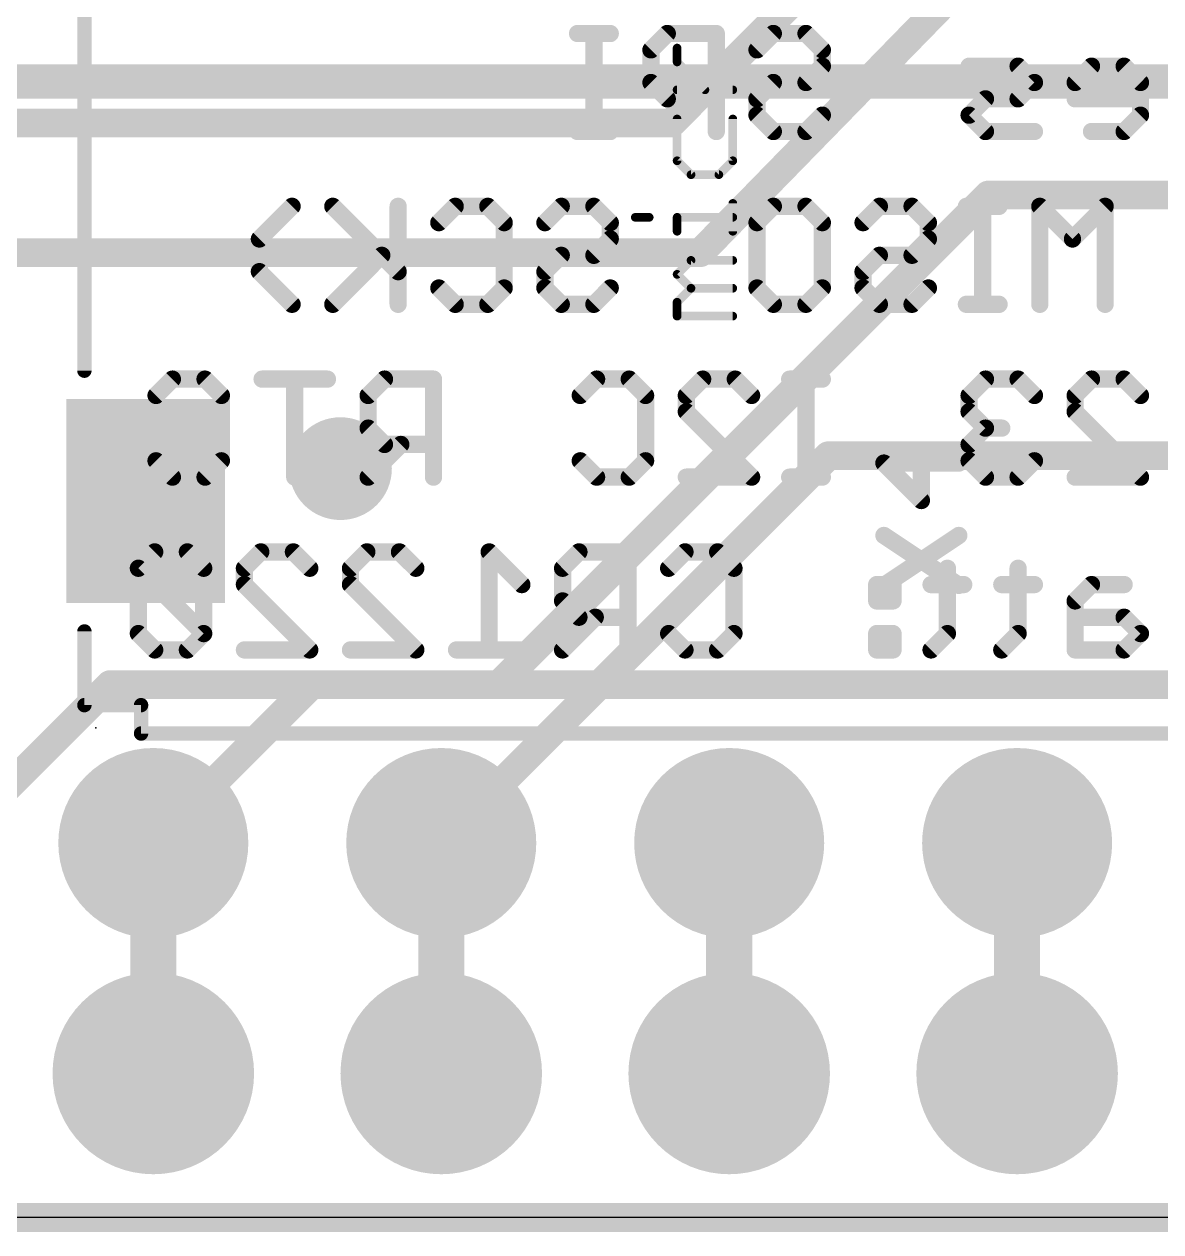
# Model space of a CAD drawing. Extents: x -0.1 to 50.9, y -0.1 to 23.
# Drawn here: x 33.15 to 43.18, y -0.13 to 10.52 of the extents above; entities that cross this region are included whole.
import ezdxf

# ---------------------------------------------------------------- set-up
doc = ezdxf.new("R2010")
doc.units = 0
for name, color, linetype in [('1', 12, 'CONTINUOUS'), ('16', 132, 'CONTINUOUS'), ('17', 110, 'CONTINUOUS'), ('18', 110, 'CONTINUOUS'), ('20', 53, 'CONTINUOUS'), ('21', 40, 'CONTINUOUS'), ('22', 6, 'CONTINUOUS'), ('23', 53, 'CONTINUOUS'), ('25', 253, 'CONTINUOUS'), ('27', 253, 'CONTINUOUS')]:
    doc.layers.add(name, color=color, linetype=linetype)

# ---------------------------------------------------------------- blocks, each defined once
blk = doc.blocks.new('ROUNDP')
at = {"const_width": 0.5}
blk.add_lwpolyline([(0, -0.25, 1), (0, 0.25, 1), (0, -0.25)], format="xyb", dxfattribs=at)
blk = doc.blocks.new('RECT')
blk.add_solid([(-0.5, -0.5), (0.5, -0.5), (-0.5, 0.5), (0.5, 0.5)])
blk = doc.blocks.new('ROUNDV')
at = {"const_width": 0.5}
blk.add_lwpolyline([(0, -0.25, 1), (0, 0.25, 1), (0, -0.25)], format="xyb", dxfattribs=at)

msp = doc.modelspace()

# ---------------------------------------------------------------- linework, layer by layer
at = {"layer": '1'}
for points, const_width in [([(32.615, 10.018), (44.822, 10.018)], 0.3048), ([(37.338, 4.699), (41.656, 9.017)], 0.254), ([(41.656, 9.017), (44.323, 9.017)], 0.254), ([(36.83, 3.302), (40.246, 6.718)], 0.254), ([(40.246, 6.718), (44.422, 6.718)], 0.254), ([(32.512, 3.302), (33.909, 4.699)], 0.254), ([(33.909, 4.699), (37.338, 4.699)], 0.254), ([(34.29, 3.302), (34.29, 1.27)], 0.4064), ([(36.83, 3.302), (36.83, 1.27)], 0.4064), ([(39.37, 3.302), (39.37, 1.27)], 0.4064), ([(41.91, 3.302), (41.91, 1.27)], 0.4064), ([(0, 0), (50.8, 0)], 0.254)]:
    msp.add_lwpolyline(points, dxfattribs=dict(at, const_width=const_width))
for points, const_width in [([(41.656, 9.0805, 1), (41.656, 8.9535)], 0.127), ([(41.7009, 8.9721, 1), (41.6111, 9.0619)], 0.127), ([(40.246, 6.7815, 1), (40.246, 6.6545)], 0.127), ([(40.2909, 6.6731, 1), (40.2011, 6.7629)], 0.127), ([(33.909, 4.7625, 1), (33.909, 4.6355)], 0.127), ([(33.9539, 4.6541, 1), (33.8641, 4.7439)], 0.127), ([(37.2931, 4.7439, 1), (37.3829, 4.6541)], 0.127), ([(37.338, 4.6355, 1), (37.338, 4.7625)], 0.127), ([(34.3916, 3.302, 1), (34.1884, 3.302)], 0.2032), ([(36.9316, 3.302, 1), (36.7284, 3.302)], 0.2032), ([(36.7851, 3.3469, 1), (36.8749, 3.2571)], 0.127), ([(39.4716, 3.302, 1), (39.2684, 3.302)], 0.2032), ([(42.0116, 3.302, 1), (41.8084, 3.302)], 0.2032), ([(34.1884, 1.27, 1), (34.3916, 1.27)], 0.2032), ([(36.7284, 1.27, 1), (36.9316, 1.27)], 0.2032), ([(39.2684, 1.27, 1), (39.4716, 1.27)], 0.2032), ([(41.8084, 1.27, 1), (42.0116, 1.27)], 0.2032)]:
    msp.add_lwpolyline(points, format="xyb", dxfattribs=dict(at, const_width=const_width))
at = {"layer": '16', "const_width": 0.254}
for points in [[(39.116, 8.509), (44.45, 13.97)], [(38.862, 9.652), (41.91, 12.7)], [(38.862, 9.652), (27.94, 9.652)], [(27.813, 8.509), (39.116, 8.509)], [(34.29, 3.302), (35.687, 4.699)], [(35.687, 4.699), (46.736, 4.699)], [(0, 0), (50.8, 0)]]:
    msp.add_lwpolyline(points, dxfattribs=at)
at = {"layer": '16', "const_width": 0.127}
for points in [[(38.8171, 9.6969, 1), (38.9069, 9.6071)], [(38.862, 9.5885, 1), (38.862, 9.7155)], [(39.116, 8.4455, 1), (39.116, 8.5725)], [(39.0706, 8.5534, 1), (39.1614, 8.4646)], [(35.687, 4.7625, 1), (35.687, 4.6355)], [(35.7319, 4.6541, 1), (35.6421, 4.7439)], [(34.2451, 3.3469, 1), (34.3349, 3.2571)]]:
    msp.add_lwpolyline(points, format="xyb", dxfattribs=at)
at = {"layer": '20'}
msp.add_line((48.26, 0), (2.54, 0), dxfattribs=at)
at = {"layer": '21', "const_width": 0.127}
for points in [[(33.682, 7.468), (33.682, 11.168)], [(33.682, 5.168), (33.682, 4.518)], [(33.682, 4.518), (34.182, 4.518)], [(34.182, 4.518), (34.182, 4.268)], [(34.182, 4.268), (46.132, 4.268)]]:
    msp.add_lwpolyline(points, dxfattribs=at)
at = {"layer": '21', "const_width": 0.0635}
for points in [[(33.6502, 7.468, 1), (33.7138, 7.468)], [(33.7138, 5.168, 1), (33.6502, 5.168)], [(33.682, 4.5497, 1), (33.682, 4.4863)], [(34.2138, 4.518, 1), (34.1502, 4.518)], [(34.182, 4.4863, 1), (34.182, 4.5497)], [(33.6502, 4.518, 1), (33.7138, 4.518)], [(34.1502, 4.268, 1), (34.2138, 4.268)], [(34.182, 4.2997, 1), (34.182, 4.2363)]]:
    msp.add_lwpolyline(points, format="xyb", dxfattribs=at)
at = {"layer": '22', "const_width": 0.1524}
for points in [[(38.3206, 10.4415), (38.0325, 10.4415)], [(38.1766, 9.5772), (38.1766, 10.4415)], [(38.824, 10.4415), (38.6799, 10.2975)], [(39.2561, 10.4415), (38.824, 10.4415)], [(39.2561, 9.5772), (39.2561, 10.4415)], [(39.6154, 10.2975), (39.7595, 10.4415)], [(39.7595, 10.4415), (40.0476, 10.4415)], [(40.0476, 10.4415), (40.1917, 10.2975)], [(38.6799, 10.2975), (38.6799, 10.0094)], [(40.1917, 10.2975), (40.1917, 10.1534)], [(40.1917, 10.1534), (40.0476, 10.0094)], [(41.9186, 10.1534), (41.4865, 10.1534)], [(42.0627, 10.0094), (41.9186, 10.1534)], [(42.566, 10.1534), (42.422, 10.0094)], [(42.8542, 10.1534), (42.566, 10.1534)], [(42.9982, 10.0094), (42.8542, 10.1534)], [(38.6799, 10.0094), (38.824, 9.8653)], [(39.7595, 10.0094), (39.6154, 9.8653)], [(40.0476, 10.0094), (39.7595, 10.0094)], [(41.9186, 9.8653), (42.0627, 10.0094)], [(42.422, 10.0094), (42.422, 9.8653)], [(42.9982, 9.7213), (42.9982, 10.0094)], [(38.824, 9.8653), (39.2561, 9.8653)], [(39.6154, 9.8653), (39.6154, 9.7213)], [(41.4865, 9.7213), (41.6305, 9.8653)], [(41.6305, 9.8653), (41.9186, 9.8653)], [(42.422, 9.8653), (42.9982, 9.8653)], [(39.6154, 9.7213), (39.7595, 9.5772)], [(40.0476, 9.5772), (40.1917, 9.7213)], [(41.6305, 9.5772), (41.4865, 9.7213)], [(42.8542, 9.5772), (42.9982, 9.7213)], [(38.3206, 9.5772), (38.0325, 9.5772)], [(39.7595, 9.5772), (40.0476, 9.5772)], [(42.0627, 9.5772), (41.6305, 9.5772)], [(42.566, 9.5772), (42.8542, 9.5772)], [(35.2259, 8.6294), (35.5141, 8.9175)], [(36.4496, 8.3413), (35.8734, 8.9175)], [(36.4496, 8.9175), (36.4496, 8.0532)], [(36.8089, 8.7735), (36.9529, 8.9175)], [(36.9529, 8.9175), (37.241, 8.9175)], [(37.241, 8.9175), (37.3851, 8.7735)], [(37.7444, 8.7735), (37.8884, 8.9175)], [(37.8884, 8.9175), (38.1766, 8.9175)], [(38.1766, 8.9175), (38.3206, 8.7735)], [(39.6154, 8.7735), (39.7595, 8.9175)], [(39.7595, 8.9175), (40.0476, 8.9175)], [(40.0476, 8.9175), (40.1917, 8.7735)], [(40.5509, 8.7735), (40.695, 8.9175)], [(40.695, 8.9175), (40.9831, 8.9175)], [(40.9831, 8.9175), (41.1272, 8.7735)], [(41.7508, 8.9175), (41.4627, 8.9175)], [(41.6068, 8.0532), (41.6068, 8.9175)], [(42.3983, 8.6294), (42.1101, 8.9175)], [(42.1101, 8.9175), (42.1101, 8.0532)], [(42.6864, 8.9175), (42.3983, 8.6294)], [(42.6864, 8.0532), (42.6864, 8.9175)], [(37.3851, 8.7735), (37.3851, 8.1973)], [(38.3206, 8.7735), (38.3206, 8.6294)], [(39.6154, 8.1973), (39.6154, 8.7735)], [(40.1917, 8.7735), (40.1917, 8.1973)], [(41.1272, 8.7735), (41.1272, 8.6294)], [(35.2259, 8.3413), (35.2259, 8.6294)], [(38.3206, 8.6294), (38.1766, 8.4854)], [(41.1272, 8.6294), (40.9831, 8.4854)], [(36.3055, 8.4854), (35.8734, 8.0532)], [(37.8884, 8.4854), (37.7444, 8.3413)], [(38.1766, 8.4854), (37.8884, 8.4854)], [(40.695, 8.4854), (40.5509, 8.3413)], [(40.9831, 8.4854), (40.695, 8.4854)], [(35.5141, 8.0532), (35.2259, 8.3413)], [(37.7444, 8.3413), (37.7444, 8.1973)], [(40.5509, 8.3413), (40.5509, 8.1973)], [(36.9529, 8.0532), (36.8089, 8.1973)], [(37.3851, 8.1973), (37.241, 8.0532)], [(37.7444, 8.1973), (37.8884, 8.0532)], [(38.1766, 8.0532), (38.3206, 8.1973)], [(39.7595, 8.0532), (39.6154, 8.1973)], [(40.1917, 8.1973), (40.0476, 8.0532)], [(40.5509, 8.1973), (40.695, 8.0532)], [(40.9831, 8.0532), (41.1272, 8.1973)], [(37.241, 8.0532), (36.9529, 8.0532)], [(37.8884, 8.0532), (38.1766, 8.0532)], [(40.0476, 8.0532), (39.7595, 8.0532)], [(40.695, 8.0532), (40.9831, 8.0532)], [(41.7508, 8.0532), (41.4627, 8.0532)], [(34.3142, 7.2495), (34.4582, 7.3935)], [(34.4582, 7.3935), (34.7463, 7.3935)], [(34.7463, 7.3935), (34.8904, 7.2495)], [(35.8259, 7.3935), (35.2497, 7.3935)], [(35.5378, 6.5292), (35.5378, 7.3935)], [(36.3292, 7.3935), (36.1852, 7.2495)], [(36.7614, 7.3935), (36.3292, 7.3935)], [(36.7614, 6.5292), (36.7614, 7.3935)], [(38.0562, 7.2495), (38.2003, 7.3935)], [(38.2003, 7.3935), (38.4884, 7.3935)], [(38.4884, 7.3935), (38.6325, 7.2495)], [(38.9917, 7.2495), (39.1358, 7.3935)], [(39.1358, 7.3935), (39.4239, 7.3935)], [(39.4239, 7.3935), (39.568, 7.2495)], [(40.1917, 7.3935), (39.9035, 7.3935)], [(40.0476, 6.5292), (40.0476, 7.3935)], [(41.6305, 7.3935), (41.4865, 7.2495)], [(41.9186, 7.3935), (41.6305, 7.3935)], [(42.0627, 7.2495), (41.9186, 7.3935)], [(42.422, 7.2495), (42.566, 7.3935)], [(42.566, 7.3935), (42.8542, 7.3935)], [(42.8542, 7.3935), (42.9982, 7.2495)], [(34.8904, 7.2495), (34.8904, 6.6733)], [(36.1852, 7.2495), (36.1852, 6.9614)], [(38.6325, 7.2495), (38.6325, 6.6733)], [(38.9917, 7.1054), (38.9917, 7.2495)], [(41.4865, 7.2495), (41.4865, 7.1054)], [(42.422, 7.1054), (42.422, 7.2495)], [(39.568, 6.5292), (38.9917, 7.1054)], [(41.4865, 7.1054), (41.6305, 6.9614)], [(42.9982, 6.5292), (42.422, 7.1054)], [(36.1852, 6.9614), (36.3292, 6.8173)], [(41.6305, 6.9614), (41.4865, 6.8173)], [(41.6305, 6.9614), (41.7746, 6.9614)], [(36.4733, 6.8173), (36.1852, 6.5292)], [(36.3292, 6.8173), (36.7614, 6.8173)], [(41.4865, 6.8173), (41.4865, 6.6733)], [(34.4582, 6.5292), (34.3142, 6.6733)], [(34.8904, 6.6733), (34.7463, 6.5292)], [(38.2003, 6.5292), (38.0562, 6.6733)], [(38.6325, 6.6733), (38.4884, 6.5292)], [(41.4865, 6.6733), (41.6305, 6.5292)], [(41.9186, 6.5292), (42.0627, 6.6733)], [(34.7463, 6.5292), (34.4582, 6.5292)], [(38.4884, 6.5292), (38.2003, 6.5292)], [(38.9917, 6.5292), (39.568, 6.5292)], [(40.1917, 6.5292), (39.9035, 6.5292)], [(41.6305, 6.5292), (41.9186, 6.5292)], [(42.422, 6.5292), (42.9982, 6.5292)], [(34.3023, 5.8695), (34.1582, 5.7255)], [(34.5904, 5.8695), (34.3023, 5.8695)], [(34.7345, 5.7255), (34.5904, 5.8695)], [(35.0938, 5.7255), (35.2378, 5.8695)], [(35.2378, 5.8695), (35.5259, 5.8695)], [(35.5259, 5.8695), (35.67, 5.7255)], [(36.0293, 5.7255), (36.1733, 5.8695)], [(36.1733, 5.8695), (36.4614, 5.8695)], [(36.4614, 5.8695), (36.6055, 5.7255)], [(37.541, 5.5814), (37.2529, 5.8695)], [(37.2529, 5.8695), (37.2529, 5.0052)], [(38.0444, 5.8695), (37.9003, 5.7255)], [(38.4765, 5.8695), (38.0444, 5.8695)], [(38.4765, 5.0052), (38.4765, 5.8695)], [(38.8358, 5.7255), (38.9799, 5.8695)], [(38.9799, 5.8695), (39.268, 5.8695)], [(39.268, 5.8695), (39.4121, 5.7255)], [(34.1582, 5.7255), (34.1582, 5.1493)], [(34.7345, 5.1493), (34.1582, 5.7255)], [(34.7345, 5.1493), (34.7345, 5.7255)], [(35.0938, 5.5814), (35.0938, 5.7255)], [(36.0293, 5.5814), (36.0293, 5.7255)], [(37.9003, 5.7255), (37.9003, 5.4374)], [(39.4121, 5.7255), (39.4121, 5.1493)], [(41.295, 5.7255), (41.295, 5.1493)], [(41.9186, 5.7255), (41.9186, 5.1493)], [(35.67, 5.0052), (35.0938, 5.5814)], [(36.6055, 5.0052), (36.0293, 5.5814)], [(40.8153, 5.5814), (40.6713, 5.5814)], [(40.6713, 5.5814), (40.6713, 5.4374)], [(40.8153, 5.4374), (40.8153, 5.5814)], [(41.439, 5.5814), (41.1509, 5.5814)], [(42.0627, 5.5814), (41.7746, 5.5814)], [(42.566, 5.5814), (42.422, 5.4374)], [(42.8542, 5.5814), (42.566, 5.5814)], [(37.9003, 5.4374), (38.0444, 5.2933)], [(40.6713, 5.4374), (40.8153, 5.4374)], [(42.422, 5.4374), (42.422, 5.0052)], [(38.1884, 5.2933), (37.9003, 5.0052)], [(38.0444, 5.2933), (38.4765, 5.2933)], [(42.8542, 5.2933), (42.422, 5.2933)], [(42.9982, 5.1493), (42.8542, 5.2933)], [(34.1582, 5.1493), (34.3023, 5.0052)], [(34.5904, 5.0052), (34.7345, 5.1493)], [(38.9799, 5.0052), (38.8358, 5.1493)], [(39.4121, 5.1493), (39.268, 5.0052)], [(40.8153, 5.1493), (40.6713, 5.1493)], [(40.6713, 5.1493), (40.6713, 5.0052)], [(40.8153, 5.0052), (40.8153, 5.1493)], [(41.295, 5.1493), (41.1509, 5.0052)], [(41.9186, 5.1493), (41.7746, 5.0052)], [(42.8542, 5.0052), (42.9982, 5.1493)], [(34.3023, 5.0052), (34.5904, 5.0052)], [(35.0938, 5.0052), (35.67, 5.0052)], [(36.0293, 5.0052), (36.6055, 5.0052)], [(37.541, 5.0052), (36.9648, 5.0052)], [(39.268, 5.0052), (38.9799, 5.0052)], [(40.6713, 5.0052), (40.8153, 5.0052)], [(42.422, 5.0052), (42.8542, 5.0052)]]:
    msp.add_lwpolyline(points, dxfattribs=at)
at = {"layer": '22', "const_width": 0.0762}
for points in [[(38.0325, 10.4796, 1), (38.0325, 10.4034)], [(38.2147, 10.4415, 1), (38.1385, 10.4415)], [(38.3206, 10.4034, 1), (38.3206, 10.4796)], [(38.824, 10.4796, 1), (38.824, 10.4034)], [(38.8509, 10.4146, 1), (38.797, 10.4685)], [(39.2942, 10.4415, 1), (39.218, 10.4415)], [(39.2561, 10.4034, 1), (39.2561, 10.4796)], [(39.7595, 10.4796, 1), (39.7595, 10.4034)], [(39.7864, 10.4146, 1), (39.7325, 10.4685)], [(40.0745, 10.4685, 1), (40.0207, 10.4146)], [(40.0476, 10.4034, 1), (40.0476, 10.4796)], [(38.718, 10.2975, 1), (38.6418, 10.2975)], [(38.653, 10.3244, 1), (38.7068, 10.2705)], [(39.5885, 10.3244, 1), (39.6424, 10.2705)], [(40.2298, 10.2975, 1), (40.1536, 10.2975)], [(40.1647, 10.2705, 1), (40.2186, 10.3244)], [(40.2186, 10.1265, 1), (40.1647, 10.1804)], [(41.4865, 10.1915, 1), (41.4865, 10.1153)], [(41.9456, 10.1804, 1), (41.8917, 10.1265)], [(41.9186, 10.1153, 1), (41.9186, 10.1915)], [(42.566, 10.1915, 1), (42.566, 10.1153)], [(42.593, 10.1265, 1), (42.5391, 10.1804)], [(42.8811, 10.1804, 1), (42.8272, 10.1265)], [(42.8542, 10.1153, 1), (42.8542, 10.1915)], [(40.1536, 10.1534, 1), (40.2298, 10.1534)], [(38.7068, 10.0363, 1), (38.653, 9.9824)], [(38.6418, 10.0094, 1), (38.718, 10.0094)], [(39.7595, 10.0475, 1), (39.7595, 9.9713)], [(39.7864, 9.9824, 1), (39.7325, 10.0363)], [(40.0207, 10.0363, 1), (40.0745, 9.9824)], [(40.0476, 9.9713, 1), (40.0476, 10.0475)], [(42.0896, 9.9824, 1), (42.0357, 10.0363)], [(42.0357, 9.9824, 1), (42.0896, 10.0363)], [(42.395, 10.0363, 1), (42.4489, 9.9824)], [(42.4601, 10.0094, 1), (42.3839, 10.0094)], [(43.0363, 10.0094, 1), (42.9601, 10.0094)], [(42.9713, 9.9824, 1), (43.0251, 10.0363)], [(38.824, 9.9034, 1), (38.824, 9.8272)], [(38.797, 9.8384, 1), (38.8509, 9.8923)], [(39.2561, 9.8272, 1), (39.2561, 9.9034)], [(39.6535, 9.8653, 1), (39.5773, 9.8653)], [(39.5885, 9.8923, 1), (39.6424, 9.8384)], [(41.6305, 9.9034, 1), (41.6305, 9.8272)], [(41.6575, 9.8384, 1), (41.6036, 9.8923)], [(41.8917, 9.8923, 1), (41.9456, 9.8384)], [(41.9186, 9.8272, 1), (41.9186, 9.9034)], [(42.422, 9.9034, 1), (42.422, 9.8272)], [(42.9982, 9.8272, 1), (42.9982, 9.9034)], [(42.3839, 9.8653, 1), (42.4601, 9.8653)], [(39.6424, 9.7482, 1), (39.5885, 9.6943)], [(39.5773, 9.7213, 1), (39.6535, 9.7213)], [(40.2186, 9.6943, 1), (40.1647, 9.7482)], [(41.5134, 9.7482, 1), (41.4595, 9.6943)], [(41.4595, 9.7482, 1), (41.5134, 9.6943)], [(42.9601, 9.7213, 1), (43.0363, 9.7213)], [(43.0251, 9.6943, 1), (42.9713, 9.7482)], [(38.0325, 9.6153, 1), (38.0325, 9.5391)], [(38.1385, 9.5772, 1), (38.2147, 9.5772)], [(38.3206, 9.5391, 1), (38.3206, 9.6153)], [(39.218, 9.5772, 1), (39.2942, 9.5772)], [(39.7595, 9.6153, 1), (39.7595, 9.5391)], [(39.7325, 9.5503, 1), (39.7864, 9.6041)], [(40.0207, 9.6041, 1), (40.0745, 9.5503)], [(40.0476, 9.5391, 1), (40.0476, 9.6153)], [(41.6305, 9.6153, 1), (41.6305, 9.5391)], [(41.6036, 9.5503, 1), (41.6575, 9.6041)], [(42.0627, 9.5391, 1), (42.0627, 9.6153)], [(42.566, 9.6153, 1), (42.566, 9.5391)], [(42.8272, 9.6041, 1), (42.8811, 9.5503)], [(42.8542, 9.5391, 1), (42.8542, 9.6153)], [(35.541, 8.8906, 1), (35.4871, 8.9445)], [(35.9003, 8.9445, 1), (35.8464, 8.8906)], [(36.4877, 8.9175, 1), (36.4115, 8.9175)], [(36.9529, 8.9556, 1), (36.9529, 8.8794)], [(36.9799, 8.8906, 1), (36.926, 8.9445)], [(37.268, 8.9445, 1), (37.2141, 8.8906)], [(37.241, 8.8794, 1), (37.241, 8.9556)], [(37.8884, 8.9556, 1), (37.8884, 8.8794)], [(37.9154, 8.8906, 1), (37.8615, 8.9445)], [(38.2035, 8.9445, 1), (38.1496, 8.8906)], [(38.1766, 8.8794, 1), (38.1766, 8.9556)], [(39.7595, 8.9556, 1), (39.7595, 8.8794)], [(39.7864, 8.8906, 1), (39.7325, 8.9445)], [(40.0745, 8.9445, 1), (40.0207, 8.8906)], [(40.0476, 8.8794, 1), (40.0476, 8.9556)], [(40.695, 8.9556, 1), (40.695, 8.8794)], [(40.7219, 8.8906, 1), (40.6681, 8.9445)], [(41.0101, 8.9445, 1), (40.9562, 8.8906)], [(40.9831, 8.8794, 1), (40.9831, 8.9556)], [(41.4627, 8.9556, 1), (41.4627, 8.8794)], [(41.6449, 8.9175, 1), (41.5687, 8.9175)], [(41.7508, 8.8794, 1), (41.7508, 8.9556)], [(42.1371, 8.9445, 1), (42.0832, 8.8906)], [(42.1482, 8.9175, 1), (42.072, 8.9175)], [(42.7245, 8.9175, 1), (42.6483, 8.9175)], [(42.7133, 8.8906, 1), (42.6594, 8.9445)], [(37.4232, 8.7735, 1), (37.347, 8.7735)], [(38.3587, 8.7735, 1), (38.2825, 8.7735)], [(39.6535, 8.7735, 1), (39.5773, 8.7735)], [(40.2298, 8.7735, 1), (40.1536, 8.7735)], [(41.1653, 8.7735, 1), (41.0891, 8.7735)], [(36.7819, 8.8004, 1), (36.8358, 8.7465)], [(37.3582, 8.7465, 1), (37.412, 8.8004)], [(37.7174, 8.8004, 1), (37.7713, 8.7465)], [(38.2937, 8.7465, 1), (38.3476, 8.8004)], [(39.5885, 8.8004, 1), (39.6424, 8.7465)], [(40.1647, 8.7465, 1), (40.2186, 8.8004)], [(40.524, 8.8004, 1), (40.5779, 8.7465)], [(41.1002, 8.7465, 1), (41.1541, 8.8004)], [(35.264, 8.6294, 1), (35.1878, 8.6294)], [(35.199, 8.6564, 1), (35.2529, 8.6025)], [(38.2825, 8.6294, 1), (38.3587, 8.6294)], [(38.3476, 8.6025, 1), (38.2937, 8.6564)], [(41.0891, 8.6294, 1), (41.1653, 8.6294)], [(41.1541, 8.6025, 1), (41.1002, 8.6564)], [(42.3713, 8.6564, 1), (42.4252, 8.6025)], [(42.3713, 8.6025, 1), (42.4252, 8.6564)], [(36.3325, 8.4584, 1), (36.2786, 8.5123)], [(37.8884, 8.5235, 1), (37.8884, 8.4473)], [(37.9154, 8.4584, 1), (37.8615, 8.5123)], [(38.1496, 8.5123, 1), (38.2035, 8.4584)], [(38.1766, 8.4473, 1), (38.1766, 8.5235)], [(40.695, 8.5235, 1), (40.695, 8.4473)], [(40.7219, 8.4584, 1), (40.6681, 8.5123)], [(40.9562, 8.5123, 1), (41.0101, 8.4584)], [(40.9831, 8.4473, 1), (40.9831, 8.5235)], [(35.2529, 8.3683, 1), (35.199, 8.3144)], [(37.7825, 8.3413, 1), (37.7063, 8.3413)], [(40.589, 8.3413, 1), (40.5128, 8.3413)], [(35.1878, 8.3413, 1), (35.264, 8.3413)], [(36.4226, 8.3144, 1), (36.4765, 8.3683)], [(37.7174, 8.3683, 1), (37.7713, 8.3144)], [(40.524, 8.3683, 1), (40.5779, 8.3144)], [(36.8358, 8.2242, 1), (36.7819, 8.1703)], [(37.347, 8.1973, 1), (37.4232, 8.1973)], [(37.412, 8.1703, 1), (37.3582, 8.2242)], [(37.7713, 8.2242, 1), (37.7174, 8.1703)], [(37.7063, 8.1973, 1), (37.7825, 8.1973)], [(38.3476, 8.1703, 1), (38.2937, 8.2242)], [(39.6424, 8.2242, 1), (39.5885, 8.1703)], [(39.5773, 8.1973, 1), (39.6535, 8.1973)], [(40.1536, 8.1973, 1), (40.2298, 8.1973)], [(40.2186, 8.1703, 1), (40.1647, 8.2242)], [(40.5779, 8.2242, 1), (40.524, 8.1703)], [(40.5128, 8.1973, 1), (40.589, 8.1973)], [(41.1541, 8.1703, 1), (41.1002, 8.2242)], [(35.4871, 8.0263, 1), (35.541, 8.0801)], [(35.8464, 8.0801, 1), (35.9003, 8.0263)], [(36.9529, 8.0913, 1), (36.9529, 8.0151)], [(36.926, 8.0263, 1), (36.9799, 8.0801)], [(37.2141, 8.0801, 1), (37.268, 8.0263)], [(37.241, 8.0151, 1), (37.241, 8.0913)], [(37.8884, 8.0913, 1), (37.8884, 8.0151)], [(37.8615, 8.0263, 1), (37.9154, 8.0801)], [(38.1496, 8.0801, 1), (38.2035, 8.0263)], [(38.1766, 8.0151, 1), (38.1766, 8.0913)], [(39.7595, 8.0913, 1), (39.7595, 8.0151)], [(39.7325, 8.0263, 1), (39.7864, 8.0801)], [(40.0207, 8.0801, 1), (40.0745, 8.0263)], [(40.0476, 8.0151, 1), (40.0476, 8.0913)], [(40.695, 8.0913, 1), (40.695, 8.0151)], [(40.6681, 8.0263, 1), (40.7219, 8.0801)], [(40.9562, 8.0801, 1), (41.0101, 8.0263)], [(40.9831, 8.0151, 1), (40.9831, 8.0913)], [(41.4627, 8.0913, 1), (41.4627, 8.0151)], [(41.7508, 8.0151, 1), (41.7508, 8.0913)], [(36.4115, 8.0532, 1), (36.4877, 8.0532)], [(41.5687, 8.0532, 1), (41.6449, 8.0532)], [(42.072, 8.0532, 1), (42.1482, 8.0532)], [(42.6483, 8.0532, 1), (42.7245, 8.0532)], [(34.4582, 7.4316, 1), (34.4582, 7.3554)], [(34.4852, 7.3666, 1), (34.4313, 7.4205)], [(34.7733, 7.4205, 1), (34.7194, 7.3666)], [(34.7463, 7.3554, 1), (34.7463, 7.4316)], [(35.2497, 7.4316, 1), (35.2497, 7.3554)], [(35.5759, 7.3935, 1), (35.4997, 7.3935)], [(35.8259, 7.3554, 1), (35.8259, 7.4316)], [(36.3292, 7.4316, 1), (36.3292, 7.3554)], [(36.3562, 7.3666, 1), (36.3023, 7.4205)], [(36.7995, 7.3935, 1), (36.7233, 7.3935)], [(36.7614, 7.3554, 1), (36.7614, 7.4316)], [(38.2003, 7.4316, 1), (38.2003, 7.3554)], [(38.2272, 7.3666, 1), (38.1733, 7.4205)], [(38.5153, 7.4205, 1), (38.4615, 7.3666)], [(38.4884, 7.3554, 1), (38.4884, 7.4316)], [(39.1358, 7.4316, 1), (39.1358, 7.3554)], [(39.1627, 7.3666, 1), (39.1089, 7.4205)], [(39.4509, 7.4205, 1), (39.397, 7.3666)], [(39.4239, 7.3554, 1), (39.4239, 7.4316)], [(39.9035, 7.4316, 1), (39.9035, 7.3554)], [(40.0857, 7.3935, 1), (40.0095, 7.3935)], [(40.1917, 7.3554, 1), (40.1917, 7.4316)], [(41.6305, 7.4316, 1), (41.6305, 7.3554)], [(41.6575, 7.3666, 1), (41.6036, 7.4205)], [(41.9456, 7.4205, 1), (41.8917, 7.3666)], [(41.9186, 7.3554, 1), (41.9186, 7.4316)], [(42.566, 7.4316, 1), (42.566, 7.3554)], [(42.593, 7.3666, 1), (42.5391, 7.4205)], [(42.8811, 7.4205, 1), (42.8272, 7.3666)], [(42.8542, 7.3554, 1), (42.8542, 7.4316)], [(34.2872, 7.2764, 1), (34.3411, 7.2225)], [(34.9285, 7.2495, 1), (34.8523, 7.2495)], [(34.8634, 7.2225, 1), (34.9173, 7.2764)], [(36.1582, 7.2764, 1), (36.2121, 7.2225)], [(36.2233, 7.2495, 1), (36.1471, 7.2495)], [(38.0293, 7.2764, 1), (38.0832, 7.2225)], [(38.6706, 7.2495, 1), (38.5944, 7.2495)], [(38.6055, 7.2225, 1), (38.6594, 7.2764)], [(39.0298, 7.2495, 1), (38.9536, 7.2495)], [(38.9648, 7.2764, 1), (39.0187, 7.2225)], [(39.541, 7.2225, 1), (39.5949, 7.2764)], [(41.4595, 7.2764, 1), (41.5134, 7.2225)], [(41.5246, 7.2495, 1), (41.4484, 7.2495)], [(42.0357, 7.2225, 1), (42.0896, 7.2764)], [(42.395, 7.2764, 1), (42.4489, 7.2225)], [(42.4601, 7.2495, 1), (42.3839, 7.2495)], [(42.9713, 7.2225, 1), (43.0251, 7.2764)], [(39.0187, 7.1324, 1), (38.9648, 7.0785)], [(38.9536, 7.1054, 1), (39.0298, 7.1054)], [(41.5134, 7.1324, 1), (41.4595, 7.0785)], [(41.4484, 7.1054, 1), (41.5246, 7.1054)], [(42.4489, 7.1324, 1), (42.395, 7.0785)], [(42.3839, 7.1054, 1), (42.4601, 7.1054)], [(36.2121, 6.9883, 1), (36.1582, 6.9344)], [(41.6305, 6.9995, 1), (41.6305, 6.9233)], [(41.6575, 6.9344, 1), (41.6036, 6.9883)], [(41.7746, 6.9233, 1), (41.7746, 6.9995)], [(36.1471, 6.9614, 1), (36.2233, 6.9614)], [(41.6036, 6.9344, 1), (41.6575, 6.9883)], [(36.3292, 6.8554, 1), (36.3292, 6.7792)], [(36.3023, 6.7904, 1), (36.3562, 6.8443)], [(36.5002, 6.7904, 1), (36.4464, 6.8443)], [(36.7614, 6.7792, 1), (36.7614, 6.8554)], [(41.4595, 6.8443, 1), (41.5134, 6.7904)], [(41.5246, 6.8173, 1), (41.4484, 6.8173)], [(34.3411, 6.7002, 1), (34.2872, 6.6463)], [(34.8523, 6.6733, 1), (34.9285, 6.6733)], [(34.9173, 6.6463, 1), (34.8634, 6.7002)], [(38.0832, 6.7002, 1), (38.0293, 6.6463)], [(38.5944, 6.6733, 1), (38.6706, 6.6733)], [(38.6594, 6.6463, 1), (38.6055, 6.7002)], [(41.5134, 6.7002, 1), (41.4595, 6.6463)], [(41.4484, 6.6733, 1), (41.5246, 6.6733)], [(42.0896, 6.6463, 1), (42.0357, 6.7002)], [(34.4582, 6.5673, 1), (34.4582, 6.4911)], [(34.7463, 6.4911, 1), (34.7463, 6.5673)], [(38.2003, 6.5673, 1), (38.2003, 6.4911)], [(38.4884, 6.4911, 1), (38.4884, 6.5673)], [(38.9917, 6.5673, 1), (38.9917, 6.4911)], [(39.568, 6.4911, 1), (39.568, 6.5673)], [(39.9035, 6.5673, 1), (39.9035, 6.4911)], [(40.1917, 6.4911, 1), (40.1917, 6.5673)], [(41.6305, 6.5673, 1), (41.6305, 6.4911)], [(41.9186, 6.4911, 1), (41.9186, 6.5673)], [(42.422, 6.5673, 1), (42.422, 6.4911)], [(42.9982, 6.4911, 1), (42.9982, 6.5673)], [(34.4313, 6.5023, 1), (34.4852, 6.5561)], [(34.7194, 6.5561, 1), (34.7733, 6.5023)], [(35.4997, 6.5292, 1), (35.5759, 6.5292)], [(36.1582, 6.5561, 1), (36.2121, 6.5023)], [(36.7233, 6.5292, 1), (36.7995, 6.5292)], [(38.1733, 6.5023, 1), (38.2272, 6.5561)], [(38.4615, 6.5561, 1), (38.5153, 6.5023)], [(39.541, 6.5023, 1), (39.5949, 6.5561)], [(40.0095, 6.5292, 1), (40.0857, 6.5292)], [(41.6036, 6.5023, 1), (41.6575, 6.5561)], [(41.8917, 6.5561, 1), (41.9456, 6.5023)], [(42.9713, 6.5023, 1), (43.0251, 6.5561)], [(34.3023, 5.9076, 1), (34.3023, 5.8314)], [(34.3292, 5.8426, 1), (34.2753, 5.8965)], [(34.6173, 5.8965, 1), (34.5635, 5.8426)], [(34.5904, 5.8314, 1), (34.5904, 5.9076)], [(35.2378, 5.9076, 1), (35.2378, 5.8314)], [(35.2648, 5.8426, 1), (35.2109, 5.8965)], [(35.5529, 5.8965, 1), (35.499, 5.8426)], [(35.5259, 5.8314, 1), (35.5259, 5.9076)], [(36.1733, 5.9076, 1), (36.1733, 5.8314)], [(36.2003, 5.8426, 1), (36.1464, 5.8965)], [(36.4884, 5.8965, 1), (36.4345, 5.8426)], [(36.4614, 5.8314, 1), (36.4614, 5.9076)], [(37.2798, 5.8965, 1), (37.226, 5.8426)], [(37.291, 5.8695, 1), (37.2148, 5.8695)], [(38.0444, 5.9076, 1), (38.0444, 5.8314)], [(38.0713, 5.8426, 1), (38.0174, 5.8965)], [(38.5146, 5.8695, 1), (38.4384, 5.8695)], [(38.4765, 5.8314, 1), (38.4765, 5.9076)], [(38.9799, 5.9076, 1), (38.9799, 5.8314)], [(39.0068, 5.8426, 1), (38.9529, 5.8965)], [(39.2949, 5.8965, 1), (39.2411, 5.8426)], [(39.268, 5.8314, 1), (39.268, 5.9076)], [(34.1963, 5.7255, 1), (34.1201, 5.7255)], [(34.1852, 5.7524, 1), (34.1313, 5.6985)], [(34.1313, 5.7524, 1), (34.1852, 5.6985)], [(34.7726, 5.7255, 1), (34.6964, 5.7255)], [(34.7075, 5.6985, 1), (34.7614, 5.7524)], [(35.0668, 5.7524, 1), (35.1207, 5.6985)], [(35.1319, 5.7255, 1), (35.0557, 5.7255)], [(35.643, 5.6985, 1), (35.6969, 5.7524)], [(36.0023, 5.7524, 1), (36.0562, 5.6985)], [(36.0674, 5.7255, 1), (35.9912, 5.7255)], [(36.5786, 5.6985, 1), (36.6324, 5.7524)], [(37.9384, 5.7255, 1), (37.8622, 5.7255)], [(37.8734, 5.7524, 1), (37.9273, 5.6985)], [(38.8089, 5.7524, 1), (38.8628, 5.6985)], [(39.4502, 5.7255, 1), (39.374, 5.7255)], [(39.3851, 5.6985, 1), (39.439, 5.7524)], [(41.3331, 5.7255, 1), (41.2569, 5.7255)], [(41.9567, 5.7255, 1), (41.8805, 5.7255)], [(35.1207, 5.6084, 1), (35.0668, 5.5545)], [(36.0562, 5.6084, 1), (36.0023, 5.5545)], [(37.5141, 5.5545, 1), (37.568, 5.6084)], [(40.6713, 5.6195, 1), (40.6713, 5.5433)], [(40.7094, 5.5814, 1), (40.6332, 5.5814)], [(40.8534, 5.5814, 1), (40.7772, 5.5814)], [(40.8153, 5.5433, 1), (40.8153, 5.6195)], [(41.1509, 5.6195, 1), (41.1509, 5.5433)], [(41.439, 5.5433, 1), (41.439, 5.6195)], [(41.7746, 5.6195, 1), (41.7746, 5.5433)], [(42.0627, 5.5433, 1), (42.0627, 5.6195)], [(42.566, 5.6195, 1), (42.566, 5.5433)], [(42.593, 5.5545, 1), (42.5391, 5.6084)], [(42.8542, 5.5433, 1), (42.8542, 5.6195)], [(35.0557, 5.5814, 1), (35.1319, 5.5814)], [(35.9912, 5.5814, 1), (36.0674, 5.5814)], [(37.9273, 5.4643, 1), (37.8734, 5.4104)], [(37.8622, 5.4374, 1), (37.9384, 5.4374)], [(40.6713, 5.4755, 1), (40.6713, 5.3993)], [(40.6332, 5.4374, 1), (40.7094, 5.4374)], [(40.7772, 5.4374, 1), (40.8534, 5.4374)], [(40.8153, 5.3993, 1), (40.8153, 5.4755)], [(42.395, 5.4643, 1), (42.4489, 5.4104)], [(42.4601, 5.4374, 1), (42.3839, 5.4374)], [(38.0444, 5.3314, 1), (38.0444, 5.2552)], [(38.0174, 5.2664, 1), (38.0713, 5.3203)], [(38.2154, 5.2664, 1), (38.1615, 5.3203)], [(38.4765, 5.2552, 1), (38.4765, 5.3314)], [(42.422, 5.3314, 1), (42.422, 5.2552)], [(42.8811, 5.3203, 1), (42.8272, 5.2664)], [(42.8542, 5.2552, 1), (42.8542, 5.3314)], [(34.1852, 5.1762, 1), (34.1313, 5.1223)], [(34.7614, 5.1223, 1), (34.7075, 5.1762)], [(38.8628, 5.1762, 1), (38.8089, 5.1223)], [(39.439, 5.1223, 1), (39.3851, 5.1762)], [(40.6713, 5.1874, 1), (40.6713, 5.1112)], [(40.7094, 5.1493, 1), (40.6332, 5.1493)], [(40.8534, 5.1493, 1), (40.7772, 5.1493)], [(40.8153, 5.1112, 1), (40.8153, 5.1874)], [(41.3219, 5.1223, 1), (41.268, 5.1762)], [(41.9456, 5.1223, 1), (41.8917, 5.1762)], [(43.0251, 5.1223, 1), (42.9713, 5.1762)], [(34.1201, 5.1493, 1), (34.1963, 5.1493)], [(34.6964, 5.1493, 1), (34.7726, 5.1493)], [(34.7075, 5.1223, 1), (34.7614, 5.1762)], [(39.374, 5.1493, 1), (39.4502, 5.1493)], [(41.2569, 5.1493, 1), (41.3331, 5.1493)], [(41.8805, 5.1493, 1), (41.9567, 5.1493)], [(42.9713, 5.1223, 1), (43.0251, 5.1762)], [(34.3023, 5.0433, 1), (34.3023, 4.9671)], [(34.2753, 4.9783, 1), (34.3292, 5.0321)], [(34.5635, 5.0321, 1), (34.6173, 4.9783)], [(34.5904, 4.9671, 1), (34.5904, 5.0433)], [(35.0938, 5.0433, 1), (35.0938, 4.9671)], [(35.643, 4.9783, 1), (35.6969, 5.0321)], [(35.67, 4.9671, 1), (35.67, 5.0433)], [(36.0293, 5.0433, 1), (36.0293, 4.9671)], [(36.5786, 4.9783, 1), (36.6324, 5.0321)], [(36.6055, 4.9671, 1), (36.6055, 5.0433)], [(36.9648, 5.0433, 1), (36.9648, 4.9671)], [(37.2148, 5.0052, 1), (37.291, 5.0052)], [(37.541, 4.9671, 1), (37.541, 5.0433)], [(37.8734, 5.0321, 1), (37.9273, 4.9783)], [(38.4384, 5.0052, 1), (38.5146, 5.0052)], [(38.9799, 5.0433, 1), (38.9799, 4.9671)], [(38.9529, 4.9783, 1), (39.0068, 5.0321)], [(39.2411, 5.0321, 1), (39.2949, 4.9783)], [(39.268, 4.9671, 1), (39.268, 5.0433)], [(40.6713, 5.0433, 1), (40.6713, 4.9671)], [(40.6332, 5.0052, 1), (40.7094, 5.0052)], [(40.7772, 5.0052, 1), (40.8534, 5.0052)], [(40.8153, 4.9671, 1), (40.8153, 5.0433)], [(41.124, 5.0321, 1), (41.1778, 4.9783)], [(41.7476, 5.0321, 1), (41.8015, 4.9783)], [(42.422, 5.0433, 1), (42.422, 4.9671)], [(42.3839, 5.0052, 1), (42.4601, 5.0052)], [(42.8272, 5.0321, 1), (42.8811, 4.9783)], [(42.8542, 4.9671, 1), (42.8542, 5.0433)]]:
    msp.add_lwpolyline(points, format="xyb", dxfattribs=at)
at = {"layer": '23'}
msp.add_point((33.782, 4.318), dxfattribs=at)
at = {"layer": '25', "const_width": 0.1524}
for points in [[(41.0653, 6.3226), (41.0653, 6.7633)], [(41.3958, 6.6531), (40.7348, 6.6531)], [(40.7348, 6.6531), (41.0653, 6.3226)], [(40.7348, 5.5742), (41.3958, 6.0148)], [(40.7348, 6.0148), (41.3958, 5.5742)]]:
    msp.add_lwpolyline(points, dxfattribs=at)
at = {"layer": '25', "const_width": 0.0762}
for points in [[(41.1034, 6.7633, 1), (41.0272, 6.7633)], [(40.7348, 6.6912, 1), (40.7348, 6.615)], [(40.7618, 6.68, 1), (40.7079, 6.6262)], [(41.3958, 6.615, 1), (41.3958, 6.6912)], [(41.0272, 6.3226, 1), (41.1034, 6.3226)], [(41.0384, 6.2957, 1), (41.0923, 6.3496)], [(40.756, 6.0465, 1), (40.7137, 5.9831)], [(41.4169, 5.9831, 1), (41.3747, 6.0465)], [(40.7137, 5.6059, 1), (40.756, 5.5425)], [(41.3747, 5.5425, 1), (41.4169, 5.6059)]]:
    msp.add_lwpolyline(points, format="xyb", dxfattribs=at)
at = {"layer": '27', "const_width": 0.0762}
for points in [[(38.9104, 10.1906), (38.9104, 10.3135)], [(39.1562, 9.9449), (38.9104, 10.1906)], [(39.4019, 9.9449), (38.9104, 9.9449)], [(38.9104, 9.6879), (38.9104, 9.3193)], [(39.4019, 9.3193), (39.4019, 9.6879)], [(38.9104, 9.3193), (39.0333, 9.1965)], [(39.279, 9.1965), (39.4019, 9.3193)], [(39.0333, 9.1965), (39.279, 9.1965)], [(39.4019, 8.6975), (39.4019, 8.9433)], [(38.5418, 8.8204), (38.6647, 8.8204)], [(38.9104, 8.6975), (38.9104, 8.8204)], [(38.9104, 8.8204), (39.4019, 8.8204)], [(38.9104, 8.3177), (39.0333, 8.4406)], [(39.0333, 8.4406), (39.4019, 8.4406)], [(39.0333, 8.1948), (38.9104, 8.3177)], [(38.9104, 8.072), (39.0333, 8.1948)], [(39.0333, 8.1948), (39.4019, 8.1948)], [(38.9104, 7.9491), (38.9104, 8.072)], [(39.4019, 7.9491), (38.9104, 7.9491)]]:
    msp.add_lwpolyline(points, dxfattribs=at)
at = {"layer": '27', "const_width": 0.0381}
for points in [[(38.9295, 10.3135, 1), (38.8914, 10.3135)], [(38.9239, 10.2041, 1), (38.8969, 10.1771)], [(38.8914, 10.1906, 1), (38.9295, 10.1906)], [(38.9104, 9.9639, 1), (38.9104, 9.9258)], [(39.1427, 9.9314, 1), (39.1696, 9.9583)], [(39.4019, 9.9258, 1), (39.4019, 9.9639)], [(38.9295, 9.6879, 1), (38.8914, 9.6879)], [(39.421, 9.6879, 1), (39.3829, 9.6879)], [(38.9239, 9.3328, 1), (38.8969, 9.3059)], [(38.8914, 9.3193, 1), (38.9295, 9.3193)], [(39.3829, 9.3193, 1), (39.421, 9.3193)], [(39.4154, 9.3059, 1), (39.3884, 9.3328)], [(39.0333, 9.2155, 1), (39.0333, 9.1774)], [(39.0198, 9.183, 1), (39.0468, 9.2099)], [(39.2656, 9.2099, 1), (39.2925, 9.183)], [(39.279, 9.1774, 1), (39.279, 9.2155)], [(39.421, 8.9433, 1), (39.3829, 8.9433)], [(38.5418, 8.8394, 1), (38.5418, 8.8013)], [(38.6647, 8.8013, 1), (38.6647, 8.8394)], [(38.9295, 8.8204, 1), (38.8914, 8.8204)], [(38.9104, 8.8394, 1), (38.9104, 8.8013)], [(39.4019, 8.8013, 1), (39.4019, 8.8394)], [(38.8914, 8.6975, 1), (38.9295, 8.6975)], [(39.3829, 8.6975, 1), (39.421, 8.6975)], [(39.0333, 8.4596, 1), (39.0333, 8.4215)], [(39.0468, 8.4271, 1), (39.0198, 8.4541)], [(39.4019, 8.4215, 1), (39.4019, 8.4596)], [(38.9239, 8.3312, 1), (38.8969, 8.3042)], [(38.8969, 8.3312, 1), (38.9239, 8.3042)], [(39.0333, 8.2139, 1), (39.0333, 8.1758)], [(39.0468, 8.1814, 1), (39.0198, 8.2083)], [(39.0198, 8.1814, 1), (39.0468, 8.2083)], [(39.4019, 8.1758, 1), (39.4019, 8.2139)], [(38.9295, 8.072, 1), (38.8914, 8.072)], [(38.8969, 8.0854, 1), (38.9239, 8.0585)], [(38.9104, 7.9682, 1), (38.9104, 7.9301)], [(38.8914, 7.9491, 1), (38.9295, 7.9491)], [(39.4019, 7.9301, 1), (39.4019, 7.9682)]]:
    msp.add_lwpolyline(points, format="xyb", dxfattribs=at)

# ---------------------------------------------------------------- block references
at = {"layer": '1', "xscale": 1.4, "yscale": 1.8, "rotation": 180}
msp.add_blockref('RECT', (34.222, 6.318), dxfattribs=at)
at = {"layer": '17', "xscale": 1.6764, "yscale": 1.6764, "rotation": 270}
for p in [(34.29, 3.302), (34.29, 3.302), (36.83, 3.302), (36.83, 3.302), (39.37, 3.302), (39.37, 3.302), (41.91, 3.302), (41.91, 3.302)]:
    msp.add_blockref('ROUNDP', p, dxfattribs=at)
at = {"layer": '17', "xscale": 1.778, "yscale": 1.778}
for p in [(34.29, 1.27), (34.29, 1.27), (36.83, 1.27), (36.83, 1.27), (39.37, 1.27), (39.37, 1.27), (41.91, 1.27), (41.91, 1.27)]:
    msp.add_blockref('ROUNDP', p, dxfattribs=at)
at = {"layer": '18', "xscale": 0.9064, "yscale": 0.9064}
msp.add_blockref('ROUNDV', (35.941, 6.604), dxfattribs=at)
msp.add_blockref('ROUNDV', (35.941, 6.604), dxfattribs=at)

doc.saveas('drawing.dxf')
